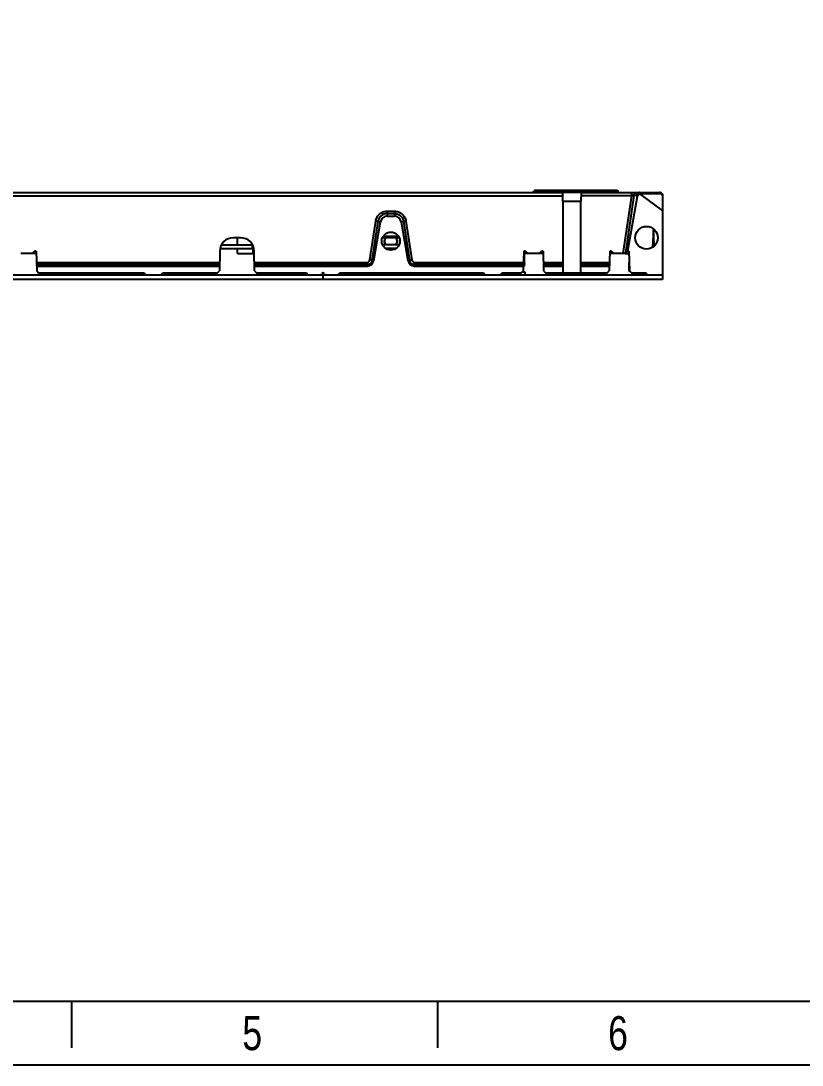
# Model space of a CAD drawing. Header units: millimetres. Extents: x 7531 to 19147, y 2539 to 6525.
# Drawn here: x 8155.1 to 8500.4, y 2539 to 3000.6 of the extents above; entities that cross this region are included whole.
import ezdxf

# ---------------------------------------------------------------- set-up
doc = ezdxf.new("R2010")
doc.units = ezdxf.units.MM
doc.linetypes.add('HIDDEN', pattern=[0.2, 0.1, -0.1])
for name, color, linetype in [('02___PRT_ALL_AXES', 7, 'Continuous'), ('BOARD_CUTOUT_00', 7, 'Continuous'), ('BOARD_OUTLINE_00', 7, 'Continuous'), ('DEFAULT_2', 8, 'HIDDEN')]:
    doc.layers.add(name, color=color, linetype=linetype)
doc.styles.add('CKSTANDARD', font='arial.ttf')
doc.styles.add('Roamns', font='romans.shx')

# ---------------------------------------------------------------- blocks, each defined once
blk = doc.blocks.new('standard template')
for p, q in [((456.3, 5254.1), (37408.8, 5254.1)), ((12589.2, 4851.4), (12589.2, 5254.1)), ((15760.9, 4851.4), (15760.9, 5254.1))]:
    blk.add_line(p, q)
blk.add_lwpolyline([(37962.6, 4700.3), (-97.5, 4700.3), (-97.5, 30879.2), (37962.6, 30879.2)], close=True)
at = {"style": 'CKSTANDARD', "width": 0.75}
for s, p in [('5', (14065.8, 4830.4)), ('6', (17237.4, 4830.4))]:
    blk.add_text(s, height=294.8, dxfattribs=at).set_placement(p)
at = {"style": 'Roamns'}
for tag, p in [('PAGE_NAME', (27466, 7593.7)), ('PROJECT_NAME', (27466, 6883.9)), ('DRAWN_NAME', (27466, 6174.1)), ('VERSION', (34241, 6174.1)), ('SELECT_DATA', (27466, 5464.4)), ('PAGE_NUMBER', (34241, 5464.4))]:
    blk.add_attdef(tag, p, '', height=284.5, dxfattribs=at)

msp = doc.modelspace()

# ---------------------------------------------------------------- linework, layer by layer
at = {"color": 7, "linetype": 'Continuous'}
for p, q in [((7882.72057, 2924.77543), (8394.55257, 2924.77543)), ((8140.94067, 2923.3147), (8394.57874, 2923.3147)), ((8381.60529, 2924.77543), (8381.86029, 2925.32228)), ((8382.5716, 2925.77543), (8381.86029, 2925.32228)), ((8381.86029, 2925.32228), (8419.05498, 2925.32228)), ((8382.57255, 2925.77543), (8418.34272, 2925.77543)), ((8386.5716, 2925.77543), (8386.5716, 2924.77543)), ((8402.68893, 2924.77543), (8394.5842, 2924.77543)), ((8394.63657, 2920.77543), (8394.5842, 2924.77543)), ((8402.68893, 2924.77543), (8402.63657, 2920.77543)), ((8425.14437, 2923.3147), (8402.69439, 2923.3147)), ((8402.72057, 2924.77543), (8437.30376, 2924.77543)), ((8411.55078, 2925.77543), (8411.55078, 2924.77543)), ((8414.02566, 2925.77543), (8414.52863, 2925.32228)), ((8414.70894, 2924.77543), (8414.52863, 2925.32228)), ((8417.1721, 2925.77543), (8417.67507, 2925.32228)), ((8417.85539, 2924.77543), (8417.67507, 2925.32228)), ((8418.34368, 2925.77543), (8419.05498, 2925.32228)), ((8419.30998, 2924.77543), (8419.05498, 2925.32228)), ((8421.32019, 2897.77543), (8425.14437, 2923.3147)), ((8422.42917, 2898.0608), (8426.23231, 2923.45961)), ((8427.55643, 2923.01297), (8423.28269, 2898.77543)), ((8425.14437, 2923.3147), (8425.14437, 2924.77543)), ((8427.27531, 2923.45961), (8426.23231, 2923.45961)), ((8427.55643, 2923.01297), (8427.27531, 2923.45961)), ((8428.95962, 2924.34264), (8429.10236, 2924.33609)), ((8429.10236, 2924.33609), (8438.08627, 2924.33609)), ((8429.65685, 2923.45511), (8429.10236, 2924.33609)), ((8438.63657, 2916.83028), (8429.65685, 2923.45511)), ((8438.08627, 2924.33609), (8438.63657, 2923.63619)), ((8438.48293, 2924.20256), (8438.63657, 2924.00715)), ((8438.63657, 2924.00701), (8438.63657, 2888.27543)), ((8402.63657, 2920.77543), (8394.63657, 2920.77543)), ((8394.63657, 2920.77543), (8394.63657, 2889.07543)), ((8402.63657, 2889.07543), (8402.63657, 2920.77543)), ((8317.03306, 2916.49214), (8320.24008, 2916.49214)), ((8317.03306, 2916.49214), (8317.03306, 2914.27543)), ((8317.03306, 2915.47074), (8320.24008, 2915.47074)), ((8317.03306, 2914.27543), (8320.24008, 2914.27543)), ((8320.24008, 2916.49214), (8320.24008, 2914.27543)), ((8309.406, 2895.00928), (8311.96946, 2912.12902)), ((8310.45054, 2894.86437), (8313.014, 2911.9841)), ((8311.07369, 2894.75449), (8314.07864, 2911.79638)), ((8313.014, 2911.9841), (8314.07864, 2911.79638)), ((8324.25913, 2911.9841), (8323.1945, 2911.79638)), ((8323.1945, 2911.79638), (8326.19944, 2894.75449)), ((8324.25913, 2911.9841), (8326.82259, 2894.86437)), ((8325.30368, 2912.12902), (8327.86714, 2895.00928)), ((8252.24039, 2904.77543), (8249.03275, 2904.77543)), ((8250.8669, 2901.62543), (8250.8669, 2904.77543)), ((8322.33811, 2904.77543), (8314.93503, 2904.77543)), ((8322.05185, 2905.34403), (8315.22128, 2905.34403)), ((8160.13658, 2897.77577), (8161.16275, 2898.77543)), ((8161.88657, 2898.77543), (8161.16275, 2898.77543)), ((8161.88657, 2898.77543), (8162.1144, 2890.07509)), ((8243.03367, 2898.88015), (8242.87998, 2890.07528)), ((8243.16956, 2900.02543), (8257.7569, 2900.02543)), ((8243.76277, 2901.62543), (8257.51037, 2901.62543)), ((8250.8669, 2897.77543), (8250.8669, 2900.02543)), ((8257.43661, 2900.02543), (8257.33653, 2900.02543)), ((8257.43661, 2900.02543), (8257.33653, 2900.02543)), ((8257.3669, 2901.62543), (8257.3669, 2900.02543)), ((8257.7569, 2897.77543), (8257.7569, 2901.11643)), ((8258.39316, 2890.07528), (8258.23947, 2898.88015)), ((8322.27304, 2901.62543), (8315.0001, 2901.62543)), ((8320.96062, 2900.02543), (8316.31251, 2900.02543)), ((8377.38657, 2898.77543), (8377.15874, 2890.07509)), ((8378.11038, 2898.77543), (8377.38657, 2898.77543)), ((8378.11038, 2898.77543), (8379.13656, 2897.77577)), ((8384.13658, 2897.77577), (8385.16275, 2898.77543)), ((8385.88657, 2898.77543), (8385.16275, 2898.77543)), ((8385.88657, 2898.77543), (8386.1144, 2890.07509)), ((8415.38657, 2898.77543), (8415.15874, 2890.07509)), ((8416.11038, 2898.77543), (8415.38657, 2898.77543)), ((8416.11038, 2898.77543), (8417.13656, 2897.77577)), ((8422.13623, 2897.77543), (8423.16275, 2898.77543)), ((8423.88657, 2898.77543), (8423.16275, 2898.77543)), ((8423.88657, 2898.77543), (8424.1144, 2890.07509)), ((8160.13623, 2897.77543), (8155.13691, 2897.77543)), ((8161.63592, 2897.77543), (8160.13657, 2897.77543)), ((8160.43646, 2897.77543), (8160.44422, 2898.07546)), ((8250.8669, 2897.77543), (8258.25875, 2897.77543)), ((8311.07369, 2894.75449), (8310.45054, 2894.86437)), ((8326.19944, 2894.75449), (8326.82259, 2894.86437)), ((8377.30539, 2895.67543), (8377.53657, 2895.67543)), ((8377.62609, 2898.07543), (8377.53657, 2898.07543)), ((8377.53657, 2898.07543), (8377.53657, 2892.17543)), ((8378.92789, 2897.77543), (8377.63708, 2897.77543)), ((8378.82892, 2898.07546), (8378.83667, 2897.77543)), ((8384.13623, 2897.77543), (8379.13691, 2897.77543)), ((8385.63491, 2897.77543), (8384.13657, 2897.77543)), ((8417.13657, 2897.77543), (8415.63825, 2897.77543)), ((8422.13623, 2897.77543), (8417.13691, 2897.77543)), ((8422.13657, 2897.77543), (8423.91275, 2897.77543)), ((8422.77383, 2898.39656), (8422.75907, 2897.77543)), ((8162.01422, 2893.90056), (8242.94675, 2893.90056)), ((8162.04097, 2892.87916), (8242.92892, 2892.87916)), ((8162.05678, 2892.27543), (8242.91838, 2892.27543)), ((8162.1144, 2890.07509), (8163.14057, 2889.07543)), ((8241.86252, 2889.07543), (8242.87998, 2890.07528)), ((8258.32639, 2893.90056), (8308.11927, 2893.90056)), ((8258.34422, 2892.87916), (8308.11927, 2892.87916)), ((8258.35476, 2892.27543), (8308.11927, 2892.27543)), ((8258.39316, 2890.07528), (8259.41061, 2889.07543)), ((8308.11927, 2892.27543), (8308.11927, 2893.90056)), ((8329.15387, 2893.90056), (8377.25892, 2893.90056)), ((8329.15387, 2892.27543), (8329.15387, 2893.90056)), ((8329.15387, 2892.87916), (8377.23217, 2892.87916)), ((8329.15387, 2892.27543), (8377.21636, 2892.27543)), ((8376.13257, 2889.07543), (8377.15874, 2890.07509)), ((8376.83657, 2889.69543), (8377.80657, 2889.69543)), ((8377.20506, 2891.84392), (8377.53657, 2892.17543)), ((8377.53657, 2892.66543), (8377.22657, 2892.66543)), ((8377.25695, 2893.82543), (8377.53657, 2893.82543)), ((8377.53657, 2893.41543), (8377.83657, 2893.41543)), ((8377.53657, 2892.66543), (8377.83657, 2893.21543)), ((8377.80657, 2889.69543), (8377.80657, 2888.37543)), ((8377.83657, 2893.21543), (8377.83657, 2893.41543)), ((8386.01422, 2893.90056), (8394.59219, 2893.90056)), ((8386.04097, 2892.87916), (8394.59985, 2892.87916)), ((8386.05678, 2892.27543), (8394.61039, 2892.27543)), ((8386.1144, 2890.07509), (8387.14057, 2889.07543)), ((8402.66275, 2892.27543), (8415.21636, 2892.27543)), ((8402.67329, 2892.87916), (8415.23217, 2892.87916)), ((8402.68095, 2893.90056), (8415.25892, 2893.90056)), ((8414.13257, 2889.07543), (8415.15874, 2890.07509)), ((8423.76157, 2893.77543), (8423.76157, 2889.97543)), ((8423.76161, 2893.77543), (8424.0175, 2893.77543)), ((8424.2167, 2889.97543), (8423.76161, 2889.97543)), ((8424.1144, 2890.07509), (8425.14057, 2889.07543)), ((8438.63657, 2886.37543), (7838.63657, 2886.37543)), ((8150.64175, 2888.37543), (8210.28657, 2888.37543)), ((8209.58657, 2889.07543), (8163.14057, 2889.07543)), ((8199.46657, 2888.37543), (8199.46657, 2889.07543)), ((8201.80657, 2888.47543), (8201.70657, 2888.37543)), ((8202.26657, 2888.67543), (8201.80657, 2888.67543)), ((8201.80657, 2888.67543), (8201.80657, 2888.47543)), ((8201.91657, 2888.67543), (8201.91657, 2888.37543)), ((8202.15657, 2888.62543), (8201.91657, 2888.62543)), ((8202.15657, 2888.37543), (8202.15657, 2888.67543)), ((8202.26657, 2888.47543), (8202.26657, 2888.67543)), ((8202.36657, 2888.37543), (8202.26657, 2888.47543)), ((8202.60657, 2888.47543), (8202.50657, 2888.37543)), ((8203.06657, 2888.67543), (8202.60657, 2888.67543)), ((8202.60657, 2888.67543), (8202.60657, 2888.47543)), ((8202.71657, 2888.67543), (8202.71657, 2888.37543)), ((8202.95657, 2888.62543), (8202.71657, 2888.62543)), ((8202.95657, 2888.37543), (8202.95657, 2888.67543)), ((8203.06657, 2888.47543), (8203.06657, 2888.67543)), ((8203.16657, 2888.37543), (8203.06657, 2888.47543)), ((8203.40657, 2888.47543), (8203.30657, 2888.37543)), ((8203.86657, 2888.67543), (8203.40657, 2888.67543)), ((8203.40657, 2888.67543), (8203.40657, 2888.47543)), ((8203.51657, 2888.67543), (8203.51657, 2888.37543)), ((8203.75657, 2888.62543), (8203.51657, 2888.62543)), ((8203.75657, 2888.37543), (8203.75657, 2888.67543)), ((8203.86657, 2888.47543), (8203.86657, 2888.67543)), ((8203.96657, 2888.37543), (8203.86657, 2888.47543)), ((8204.20657, 2888.47543), (8204.10657, 2888.37543)), ((8204.66657, 2888.67543), (8204.20657, 2888.67543)), ((8204.20657, 2888.67543), (8204.20657, 2888.47543)), ((8204.31657, 2888.67543), (8204.31657, 2888.37543)), ((8204.55657, 2888.62543), (8204.31657, 2888.62543)), ((8204.55657, 2888.37543), (8204.55657, 2888.67543)), ((8204.66657, 2888.47543), (8204.66657, 2888.67543)), ((8204.76657, 2888.37543), (8204.66657, 2888.47543)), ((8205.00657, 2888.47543), (8204.90657, 2888.37543)), ((8205.46657, 2888.67543), (8205.00657, 2888.67543)), ((8205.00657, 2888.67543), (8205.00657, 2888.47543)), ((8205.11657, 2888.67543), (8205.11657, 2888.37543)), ((8205.35657, 2888.62543), (8205.11657, 2888.62543)), ((8205.35657, 2888.37543), (8205.35657, 2888.67543)), ((8205.46657, 2888.47543), (8205.46657, 2888.67543)), ((8205.56657, 2888.37543), (8205.46657, 2888.47543)), ((8205.80657, 2888.47543), (8205.70657, 2888.37543)), ((8206.26657, 2888.67543), (8205.80657, 2888.67543)), ((8205.80657, 2888.67543), (8205.80657, 2888.47543)), ((8205.91657, 2888.67543), (8205.91657, 2888.37543)), ((8206.15657, 2888.62543), (8205.91657, 2888.62543)), ((8206.15657, 2888.37543), (8206.15657, 2888.67543)), ((8206.26657, 2888.47543), (8206.26657, 2888.67543)), ((8206.36657, 2888.37543), (8206.26657, 2888.47543)), ((8206.60657, 2888.47543), (8206.50657, 2888.37543)), ((8207.06657, 2888.67543), (8206.60657, 2888.67543)), ((8206.60657, 2888.67543), (8206.60657, 2888.47543)), ((8206.71657, 2888.67543), (8206.71657, 2888.37543)), ((8206.95657, 2888.62543), (8206.71657, 2888.62543)), ((8206.95657, 2888.37543), (8206.95657, 2888.67543)), ((8207.06657, 2888.47543), (8207.06657, 2888.67543)), ((8207.16657, 2888.37543), (8207.06657, 2888.47543)), ((8207.40657, 2888.47543), (8207.30657, 2888.37543)), ((8207.86657, 2888.67543), (8207.40657, 2888.67543)), ((8207.40657, 2888.67543), (8207.40657, 2888.47543)), ((8207.51657, 2888.67543), (8207.51657, 2888.37543)), ((8207.75657, 2888.62543), (8207.51657, 2888.62543)), ((8207.63657, 2888.37543), (8207.63657, 2888.27543)), ((8219.63657, 2888.27543), (8207.63657, 2888.27543)), ((8207.75657, 2888.37543), (8207.75657, 2888.67543)), ((8207.86657, 2888.47543), (8207.86657, 2888.67543)), ((8207.96657, 2888.37543), (8207.86657, 2888.47543)), ((8208.20657, 2888.47543), (8208.10657, 2888.37543)), ((8208.66657, 2888.67543), (8208.20657, 2888.67543)), ((8208.20657, 2888.67543), (8208.20657, 2888.47543)), ((8208.31657, 2888.67543), (8208.31657, 2888.37543)), ((8208.55657, 2888.62543), (8208.31657, 2888.62543)), ((8208.55657, 2888.37543), (8208.55657, 2888.67543)), ((8208.66657, 2888.47543), (8208.66657, 2888.67543)), ((8208.76657, 2888.37543), (8208.66657, 2888.47543)), ((8209.00657, 2888.47543), (8208.90657, 2888.37543)), ((8209.46657, 2888.67543), (8209.00657, 2888.67543)), ((8209.00657, 2888.67543), (8209.00657, 2888.47543)), ((8209.11657, 2888.67543), (8209.11657, 2888.37543)), ((8209.35657, 2888.62543), (8209.11657, 2888.62543)), ((8209.35657, 2888.37543), (8209.35657, 2888.67543)), ((8209.46657, 2888.47543), (8209.46657, 2888.67543)), ((8209.56657, 2888.37543), (8209.46657, 2888.47543)), ((8210.38657, 2888.27543), (8209.58657, 2889.07543)), ((8209.63657, 2888.37543), (8209.63657, 2888.27543)), ((8216.88657, 2888.27543), (8217.68657, 2889.07543)), ((8216.98657, 2888.37543), (8276.63139, 2888.37543)), ((8217.63657, 2888.37543), (8217.63657, 2888.27543)), ((8241.86252, 2889.07543), (8217.68657, 2889.07543)), ((8217.80657, 2888.47543), (8217.70657, 2888.37543)), ((8218.26657, 2888.67543), (8217.80657, 2888.67543)), ((8217.80657, 2888.67543), (8217.80657, 2888.47543)), ((8217.91657, 2888.67543), (8217.91657, 2888.37543)), ((8218.15657, 2888.62543), (8217.91657, 2888.62543)), ((8218.15657, 2888.37543), (8218.15657, 2888.67543)), ((8218.26657, 2888.47543), (8218.26657, 2888.67543)), ((8218.36657, 2888.37543), (8218.26657, 2888.47543)), ((8218.60657, 2888.47543), (8218.50657, 2888.37543)), ((8219.06657, 2888.67543), (8218.60657, 2888.67543)), ((8218.60657, 2888.67543), (8218.60657, 2888.47543)), ((8218.71657, 2888.67543), (8218.71657, 2888.37543)), ((8218.95657, 2888.62543), (8218.71657, 2888.62543)), ((8218.95657, 2888.37543), (8218.95657, 2888.67543)), ((8219.06657, 2888.47543), (8219.06657, 2888.67543)), ((8219.16657, 2888.37543), (8219.06657, 2888.47543)), ((8219.40657, 2888.47543), (8219.30657, 2888.37543)), ((8219.86657, 2888.67543), (8219.40657, 2888.67543)), ((8219.40657, 2888.67543), (8219.40657, 2888.47543)), ((8219.51657, 2888.67543), (8219.51657, 2888.37543)), ((8219.75657, 2888.62543), (8219.51657, 2888.62543)), ((8219.63657, 2888.37543), (8219.63657, 2888.27543)), ((8219.75657, 2888.37543), (8219.75657, 2888.67543)), ((8219.86657, 2888.47543), (8219.86657, 2888.67543)), ((8219.96657, 2888.37543), (8219.86657, 2888.47543)), ((8220.20657, 2888.47543), (8220.10657, 2888.37543)), ((8220.66657, 2888.67543), (8220.20657, 2888.67543)), ((8220.20657, 2888.67543), (8220.20657, 2888.47543)), ((8220.31657, 2888.67543), (8220.31657, 2888.37543)), ((8220.55657, 2888.62543), (8220.31657, 2888.62543)), ((8220.55657, 2888.37543), (8220.55657, 2888.67543)), ((8220.66657, 2888.47543), (8220.66657, 2888.67543)), ((8220.76657, 2888.37543), (8220.66657, 2888.47543)), ((8221.00657, 2888.47543), (8220.90657, 2888.37543)), ((8221.46657, 2888.67543), (8221.00657, 2888.67543)), ((8221.00657, 2888.67543), (8221.00657, 2888.47543)), ((8221.11657, 2888.67543), (8221.11657, 2888.37543)), ((8221.35657, 2888.62543), (8221.11657, 2888.62543)), ((8221.35657, 2888.37543), (8221.35657, 2888.67543)), ((8221.46657, 2888.47543), (8221.46657, 2888.67543)), ((8221.56657, 2888.37543), (8221.46657, 2888.47543)), ((8221.80657, 2888.47543), (8221.70657, 2888.37543)), ((8222.26657, 2888.67543), (8221.80657, 2888.67543)), ((8221.80657, 2888.67543), (8221.80657, 2888.47543)), ((8221.91657, 2888.67543), (8221.91657, 2888.37543)), ((8222.15657, 2888.62543), (8221.91657, 2888.62543)), ((8222.15657, 2888.37543), (8222.15657, 2888.67543)), ((8222.26657, 2888.47543), (8222.26657, 2888.67543)), ((8222.36657, 2888.37543), (8222.26657, 2888.47543)), ((8222.60657, 2888.47543), (8222.50657, 2888.37543)), ((8223.06657, 2888.67543), (8222.60657, 2888.67543)), ((8222.60657, 2888.67543), (8222.60657, 2888.47543)), ((8222.71657, 2888.67543), (8222.71657, 2888.37543)), ((8222.95657, 2888.62543), (8222.71657, 2888.62543)), ((8222.95657, 2888.37543), (8222.95657, 2888.67543)), ((8223.06657, 2888.47543), (8223.06657, 2888.67543)), ((8223.16657, 2888.37543), (8223.06657, 2888.47543)), ((8223.40657, 2888.47543), (8223.30657, 2888.37543)), ((8223.86657, 2888.67543), (8223.40657, 2888.67543)), ((8223.40657, 2888.67543), (8223.40657, 2888.47543)), ((8223.51657, 2888.67543), (8223.51657, 2888.37543)), ((8223.75657, 2888.62543), (8223.51657, 2888.62543)), ((8223.75657, 2888.37543), (8223.75657, 2888.67543)), ((8223.86657, 2888.47543), (8223.86657, 2888.67543)), ((8223.96657, 2888.37543), (8223.86657, 2888.47543)), ((8224.20657, 2888.47543), (8224.10657, 2888.37543)), ((8224.66657, 2888.67543), (8224.20657, 2888.67543)), ((8224.20657, 2888.67543), (8224.20657, 2888.47543)), ((8224.31657, 2888.67543), (8224.31657, 2888.37543)), ((8224.55657, 2888.62543), (8224.31657, 2888.62543)), ((8224.55657, 2888.37543), (8224.55657, 2888.67543)), ((8224.66657, 2888.47543), (8224.66657, 2888.67543)), ((8224.76657, 2888.37543), (8224.66657, 2888.47543)), ((8225.00657, 2888.47543), (8224.90657, 2888.37543)), ((8225.46657, 2888.67543), (8225.00657, 2888.67543)), ((8225.00657, 2888.67543), (8225.00657, 2888.47543)), ((8225.11657, 2888.67543), (8225.11657, 2888.37543)), ((8225.35657, 2888.62543), (8225.11657, 2888.62543)), ((8225.35657, 2888.37543), (8225.35657, 2888.67543)), ((8225.46657, 2888.47543), (8225.46657, 2888.67543)), ((8225.56657, 2888.37543), (8225.46657, 2888.47543)), ((8227.80657, 2889.07543), (8227.80657, 2888.37543)), ((8281.33657, 2889.07543), (8259.41061, 2889.07543)), ((8282.13657, 2888.27543), (8281.33657, 2889.07543)), ((8295.13657, 2888.27543), (8295.93657, 2889.07543)), ((8359.58657, 2889.07543), (8295.93657, 2889.07543)), ((8300.64175, 2888.37543), (8360.28657, 2888.37543)), ((8349.46657, 2888.37543), (8349.46657, 2889.07543)), ((8351.80657, 2888.47543), (8351.70657, 2888.37543)), ((8352.26657, 2888.67543), (8351.80657, 2888.67543)), ((8351.80657, 2888.67543), (8351.80657, 2888.47543)), ((8351.91657, 2888.67543), (8351.91657, 2888.37543)), ((8352.15657, 2888.62543), (8351.91657, 2888.62543)), ((8352.15657, 2888.37543), (8352.15657, 2888.67543)), ((8352.26657, 2888.47543), (8352.26657, 2888.67543)), ((8352.36657, 2888.37543), (8352.26657, 2888.47543)), ((8352.60657, 2888.47543), (8352.50657, 2888.37543)), ((8353.06657, 2888.67543), (8352.60657, 2888.67543)), ((8352.60657, 2888.67543), (8352.60657, 2888.47543)), ((8352.71657, 2888.67543), (8352.71657, 2888.37543)), ((8352.95657, 2888.62543), (8352.71657, 2888.62543)), ((8352.95657, 2888.37543), (8352.95657, 2888.67543)), ((8353.06657, 2888.47543), (8353.06657, 2888.67543)), ((8353.16657, 2888.37543), (8353.06657, 2888.47543)), ((8353.40657, 2888.47543), (8353.30657, 2888.37543)), ((8353.86657, 2888.67543), (8353.40657, 2888.67543)), ((8353.40657, 2888.67543), (8353.40657, 2888.47543)), ((8353.51657, 2888.67543), (8353.51657, 2888.37543)), ((8353.75657, 2888.62543), (8353.51657, 2888.62543)), ((8353.75657, 2888.37543), (8353.75657, 2888.67543)), ((8353.86657, 2888.47543), (8353.86657, 2888.67543)), ((8353.96657, 2888.37543), (8353.86657, 2888.47543)), ((8354.20657, 2888.47543), (8354.10657, 2888.37543)), ((8354.66657, 2888.67543), (8354.20657, 2888.67543)), ((8354.20657, 2888.67543), (8354.20657, 2888.47543)), ((8354.31657, 2888.67543), (8354.31657, 2888.37543)), ((8354.55657, 2888.62543), (8354.31657, 2888.62543)), ((8354.55657, 2888.37543), (8354.55657, 2888.67543)), ((8354.66657, 2888.47543), (8354.66657, 2888.67543)), ((8354.76657, 2888.37543), (8354.66657, 2888.47543)), ((8355.00657, 2888.47543), (8354.90657, 2888.37543)), ((8355.46657, 2888.67543), (8355.00657, 2888.67543)), ((8355.00657, 2888.67543), (8355.00657, 2888.47543)), ((8355.11657, 2888.67543), (8355.11657, 2888.37543)), ((8355.35657, 2888.62543), (8355.11657, 2888.62543)), ((8355.35657, 2888.37543), (8355.35657, 2888.67543)), ((8355.46657, 2888.47543), (8355.46657, 2888.67543)), ((8355.56657, 2888.37543), (8355.46657, 2888.47543)), ((8355.80657, 2888.47543), (8355.70657, 2888.37543)), ((8356.26657, 2888.67543), (8355.80657, 2888.67543)), ((8355.80657, 2888.67543), (8355.80657, 2888.47543)), ((8355.91657, 2888.67543), (8355.91657, 2888.37543)), ((8356.15657, 2888.62543), (8355.91657, 2888.62543)), ((8356.15657, 2888.37543), (8356.15657, 2888.67543)), ((8356.26657, 2888.47543), (8356.26657, 2888.67543)), ((8356.36657, 2888.37543), (8356.26657, 2888.47543)), ((8356.60657, 2888.47543), (8356.50657, 2888.37543)), ((8357.06657, 2888.67543), (8356.60657, 2888.67543)), ((8356.60657, 2888.67543), (8356.60657, 2888.47543)), ((8356.71657, 2888.67543), (8356.71657, 2888.37543)), ((8356.95657, 2888.62543), (8356.71657, 2888.62543)), ((8356.95657, 2888.37543), (8356.95657, 2888.67543)), ((8357.06657, 2888.47543), (8357.06657, 2888.67543)), ((8357.16657, 2888.37543), (8357.06657, 2888.47543)), ((8357.40657, 2888.47543), (8357.30657, 2888.37543)), ((8357.86657, 2888.67543), (8357.40657, 2888.67543)), ((8357.40657, 2888.67543), (8357.40657, 2888.47543)), ((8357.51657, 2888.67543), (8357.51657, 2888.37543)), ((8357.75657, 2888.62543), (8357.51657, 2888.62543)), ((8357.63657, 2888.37543), (8357.63657, 2888.27543)), ((8369.63657, 2888.27543), (8357.63657, 2888.27543)), ((8357.75657, 2888.37543), (8357.75657, 2888.67543)), ((8357.86657, 2888.47543), (8357.86657, 2888.67543)), ((8357.96657, 2888.37543), (8357.86657, 2888.47543)), ((8358.20657, 2888.47543), (8358.10657, 2888.37543)), ((8358.66657, 2888.67543), (8358.20657, 2888.67543)), ((8358.20657, 2888.67543), (8358.20657, 2888.47543)), ((8358.31657, 2888.67543), (8358.31657, 2888.37543)), ((8358.55657, 2888.62543), (8358.31657, 2888.62543)), ((8358.55657, 2888.37543), (8358.55657, 2888.67543)), ((8358.66657, 2888.47543), (8358.66657, 2888.67543)), ((8358.76657, 2888.37543), (8358.66657, 2888.47543)), ((8359.00657, 2888.47543), (8358.90657, 2888.37543)), ((8359.46657, 2888.67543), (8359.00657, 2888.67543)), ((8359.00657, 2888.67543), (8359.00657, 2888.47543)), ((8359.11657, 2888.67543), (8359.11657, 2888.37543)), ((8359.35657, 2888.62543), (8359.11657, 2888.62543)), ((8359.35657, 2888.37543), (8359.35657, 2888.67543)), ((8359.46657, 2888.47543), (8359.46657, 2888.67543)), ((8359.56657, 2888.37543), (8359.46657, 2888.47543)), ((8360.38657, 2888.27543), (8359.58657, 2889.07543)), ((8359.63657, 2888.37543), (8359.63657, 2888.27543)), ((8366.88657, 2888.27543), (8367.68657, 2889.07543)), ((8366.98657, 2888.37543), (8426.63139, 2888.37543)), ((8367.63657, 2888.37543), (8367.63657, 2888.27543)), ((8376.13257, 2889.07543), (8367.68657, 2889.07543)), ((8367.80657, 2888.47543), (8367.70657, 2888.37543)), ((8368.26657, 2888.67543), (8367.80657, 2888.67543)), ((8367.80657, 2888.67543), (8367.80657, 2888.47543)), ((8367.91657, 2888.67543), (8367.91657, 2888.37543)), ((8368.15657, 2888.62543), (8367.91657, 2888.62543)), ((8368.15657, 2888.37543), (8368.15657, 2888.67543)), ((8368.26657, 2888.47543), (8368.26657, 2888.67543)), ((8368.36657, 2888.37543), (8368.26657, 2888.47543)), ((8368.60657, 2888.47543), (8368.50657, 2888.37543)), ((8369.06657, 2888.67543), (8368.60657, 2888.67543)), ((8368.60657, 2888.67543), (8368.60657, 2888.47543)), ((8368.71657, 2888.67543), (8368.71657, 2888.37543)), ((8368.95657, 2888.62543), (8368.71657, 2888.62543)), ((8368.95657, 2888.37543), (8368.95657, 2888.67543)), ((8369.06657, 2888.47543), (8369.06657, 2888.67543)), ((8369.16657, 2888.37543), (8369.06657, 2888.47543)), ((8369.40657, 2888.47543), (8369.30657, 2888.37543)), ((8369.86657, 2888.67543), (8369.40657, 2888.67543)), ((8369.40657, 2888.67543), (8369.40657, 2888.47543)), ((8369.51657, 2888.67543), (8369.51657, 2888.37543)), ((8369.75657, 2888.62543), (8369.51657, 2888.62543)), ((8369.63657, 2888.37543), (8369.63657, 2888.27543)), ((8369.75657, 2888.37543), (8369.75657, 2888.67543)), ((8369.86657, 2888.47543), (8369.86657, 2888.67543)), ((8369.96657, 2888.37543), (8369.86657, 2888.47543)), ((8370.20657, 2888.47543), (8370.10657, 2888.37543)), ((8370.66657, 2888.67543), (8370.20657, 2888.67543)), ((8370.20657, 2888.67543), (8370.20657, 2888.47543)), ((8370.31657, 2888.67543), (8370.31657, 2888.37543)), ((8370.55657, 2888.62543), (8370.31657, 2888.62543)), ((8370.55657, 2888.37543), (8370.55657, 2888.67543)), ((8370.66657, 2888.47543), (8370.66657, 2888.67543)), ((8370.76657, 2888.37543), (8370.66657, 2888.47543)), ((8371.00657, 2888.47543), (8370.90657, 2888.37543)), ((8371.46657, 2888.67543), (8371.00657, 2888.67543)), ((8371.00657, 2888.67543), (8371.00657, 2888.47543)), ((8371.11657, 2888.67543), (8371.11657, 2888.37543)), ((8371.35657, 2888.62543), (8371.11657, 2888.62543)), ((8371.35657, 2888.37543), (8371.35657, 2888.67543)), ((8371.46657, 2888.47543), (8371.46657, 2888.67543)), ((8371.56657, 2888.37543), (8371.46657, 2888.47543)), ((8371.80657, 2888.47543), (8371.70657, 2888.37543)), ((8372.26657, 2888.67543), (8371.80657, 2888.67543)), ((8371.80657, 2888.67543), (8371.80657, 2888.47543)), ((8371.91657, 2888.67543), (8371.91657, 2888.37543)), ((8372.15657, 2888.62543), (8371.91657, 2888.62543)), ((8372.15657, 2888.37543), (8372.15657, 2888.67543)), ((8372.26657, 2888.47543), (8372.26657, 2888.67543)), ((8372.36657, 2888.37543), (8372.26657, 2888.47543)), ((8372.60657, 2888.47543), (8372.50657, 2888.37543)), ((8373.06657, 2888.67543), (8372.60657, 2888.67543)), ((8372.60657, 2888.67543), (8372.60657, 2888.47543)), ((8372.71657, 2888.67543), (8372.71657, 2888.37543)), ((8372.95657, 2888.62543), (8372.71657, 2888.62543)), ((8372.95657, 2888.37543), (8372.95657, 2888.67543)), ((8373.06657, 2888.47543), (8373.06657, 2888.67543)), ((8373.16657, 2888.37543), (8373.06657, 2888.47543)), ((8373.40657, 2888.47543), (8373.30657, 2888.37543)), ((8373.86657, 2888.67543), (8373.40657, 2888.67543)), ((8373.40657, 2888.67543), (8373.40657, 2888.47543)), ((8373.51657, 2888.67543), (8373.51657, 2888.37543)), ((8373.75657, 2888.62543), (8373.51657, 2888.62543)), ((8373.75657, 2888.37543), (8373.75657, 2888.67543)), ((8373.86657, 2888.47543), (8373.86657, 2888.67543)), ((8373.96657, 2888.37543), (8373.86657, 2888.47543)), ((8374.20657, 2888.47543), (8374.10657, 2888.37543)), ((8374.66657, 2888.67543), (8374.20657, 2888.67543)), ((8374.20657, 2888.67543), (8374.20657, 2888.47543)), ((8374.31657, 2888.67543), (8374.31657, 2888.37543)), ((8374.55657, 2888.62543), (8374.31657, 2888.62543)), ((8374.55657, 2888.37543), (8374.55657, 2888.67543)), ((8374.66657, 2888.47543), (8374.66657, 2888.67543)), ((8374.76657, 2888.37543), (8374.66657, 2888.47543)), ((8375.00657, 2888.47543), (8374.90657, 2888.37543)), ((8375.46657, 2888.67543), (8375.00657, 2888.67543)), ((8375.00657, 2888.67543), (8375.00657, 2888.47543)), ((8375.11657, 2888.67543), (8375.11657, 2888.37543)), ((8375.35657, 2888.62543), (8375.11657, 2888.62543)), ((8375.35657, 2888.37543), (8375.35657, 2888.67543)), ((8375.46657, 2888.47543), (8375.46657, 2888.67543)), ((8375.56657, 2888.37543), (8375.46657, 2888.47543)), ((8394.61039, 2889.07543), (8387.14057, 2889.07543)), ((8402.63657, 2889.07543), (8394.63657, 2889.07543)), ((8414.13257, 2889.07543), (8402.66275, 2889.07543)), ((8431.33657, 2889.07543), (8425.14057, 2889.07543)), ((8432.13657, 2888.27543), (8431.33657, 2889.07543)), ((8438.63657, 2888.27543), (8432.13657, 2888.27543))]:
    msp.add_line(p, q, dxfattribs=at)
for centre, radius, start, end in [((8437.30376, 2923.27543), 1.5, 38.1146027, 90), ((8317.03365, 2911.41041), 4.06036, 90.0083133, 171.8775635), ((8317.03306, 2911.27543), 3, 90, 170), ((8320.24008, 2911.27543), 3, 10, 90), ((8249.03275, 2898.77543), 6, 90, 179), ((8252.24039, 2898.77543), 6, 1, 90), ((8318.63657, 2903.27543), 2.75, 146.8481003, 217.5526892), ((8318.63657, 2903.27543), 2.75, 322.4472278, 33.1518987), ((8308.11927, 2895.27543), 3, 270, 350), ((8329.15387, 2895.27543), 3, 190, 270)]:
    msp.add_arc(centre, radius, start, end, dxfattribs=at)
msp.add_ellipse((8429.4423, 2921.49207), major_axis=(-1.4332, 2.2771), ratio=0.557499819, start_param=-0.958200177, end_param=0.551472045, dxfattribs=at)
for points, knots in [([(8426.23231, 2923.45961), (8426.1537, 2923.45035), (8425.79065, 2923.40502), (8425.42823, 2923.35489), (8425.14437, 2923.31468)], [0, 0, 0, 0, 0.216369318, 1, 1, 1, 1]), ([(8426.23231, 2923.45961), (8426.24751, 2923.6346), (8426.31905, 2923.96888), (8426.54601, 2924.40019), (8426.87483, 2924.69866), (8427.1486, 2924.77543), (8427.27686, 2924.77543)], [0, 0, 0, 0, 0.288724522, 0.55466149, 0.789164618, 1, 1, 1, 1]), ([(8427.27531, 2923.45961), (8427.28721, 2923.59676), (8427.37249, 2924.07142), (8427.67254, 2924.55004), (8427.98883, 2924.69882)], [0, 0, 0, 0, 0.28256198, 1, 1, 1, 1]), ([(8427.27531, 2923.45961), (8427.48517, 2923.71985), (8428.0086, 2924.12647), (8428.64699, 2924.33882), (8428.95962, 2924.34264)], [0, 0, 0, 0, 0.516736837, 1, 1, 1, 1]), ([(8429.10236, 2924.33609), (8429.0065, 2924.46602), (8428.77732, 2924.68662), (8428.46606, 2924.77543), (8428.31985, 2924.77543)], [0, 0, 0, 0, 0.524795286, 1, 1, 1, 1]), ([(8437.30376, 2924.77543), (8437.44997, 2924.77543), (8437.76122, 2924.68662), (8437.99041, 2924.46602), (8438.08627, 2924.33609)], [0, 0, 0, 0, 0.475204717, 1, 1, 1, 1]), ([(8438.48302, 2924.20263), (8438.46936, 2924.21997), (8438.40108, 2924.28845), (8438.30368, 2924.32057), (8438.23069, 2924.33087)], [0, 0, 0, 0, 0.230468566, 1, 1, 1, 1]), ([(8311.96946, 2912.12902), (8312.05902, 2912.7267), (8312.45516, 2913.89998), (8313.62195, 2915.33417), (8315.21243, 2916.27441), (8316.42989, 2916.49213), (8317.03306, 2916.49214)], [0, 0, 0, 0, 0.250278346, 0.50030684, 0.750212128, 1, 1, 1, 1]), ([(8320.24008, 2916.49214), (8320.84462, 2916.49207), (8322.0639, 2916.27369), (8323.65471, 2915.33112), (8324.81916, 2913.89693), (8325.21438, 2912.72536), (8325.30368, 2912.12902)], [0, 0, 0, 0, 0.250354988, 0.500411521, 0.750286304, 1, 1, 1, 1]), ([(8320.24008, 2915.47074), (8320.72173, 2915.47069), (8321.69321, 2915.29585), (8322.95887, 2914.54153), (8323.88182, 2913.3949), (8324.19119, 2912.45959), (8324.25913, 2911.9841)], [0, 0, 0, 0, 0.2503804, 0.500447223, 0.75031269, 1, 1, 1, 1]), ([(8313.014, 2911.9841), (8312.93922, 2911.99333), (8312.59058, 2912.03826), (8312.24259, 2912.08815), (8311.96946, 2912.12902)], [0, 0, 0, 0, 0.214360313, 1, 1, 1, 1]), ([(8324.25913, 2911.9841), (8324.33392, 2911.99333), (8324.68256, 2912.03826), (8325.03055, 2912.08815), (8325.30368, 2912.12902)], [0, 0, 0, 0, 0.214360333, 1, 1, 1, 1]), ([(8308.11927, 2893.90056), (8308.42127, 2893.90056), (8309.04574, 2894.12647), (8309.36128, 2894.71067), (8309.406, 2895.00928)], [0, 0, 0, 0, 0.500049366, 1, 1, 1, 1]), ([(8308.11927, 2892.87916), (8308.66308, 2892.87916), (8309.78702, 2893.28222), (8310.36377, 2894.32755), (8310.45054, 2894.86437)], [0, 0, 0, 0, 0.500014743, 1, 1, 1, 1]), ([(8310.45054, 2894.86437), (8310.37576, 2894.87359), (8310.02712, 2894.91852), (8309.67913, 2894.96841), (8309.406, 2895.00928)], [0, 0, 0, 0, 0.214360333, 1, 1, 1, 1]), ([(8326.82259, 2894.86437), (8326.89738, 2894.87359), (8327.24602, 2894.91852), (8327.59401, 2894.96841), (8327.86714, 2895.00928)], [0, 0, 0, 0, 0.214360333, 1, 1, 1, 1]), ([(8326.82259, 2894.86437), (8326.90937, 2894.32754), (8327.48613, 2893.28221), (8328.61007, 2892.87916), (8329.15387, 2892.87916)], [0, 0, 0, 0, 0.499998043, 1, 1, 1, 1]), ([(8327.86714, 2895.00928), (8327.91186, 2894.71066), (8328.22741, 2894.12646), (8328.85187, 2893.90056), (8329.15387, 2893.90056)], [0, 0, 0, 0, 0.499963911, 1, 1, 1, 1])]:
    msp.add_open_spline(points, degree=3, knots=knots, dxfattribs=at)
for points in [[(8427.98883, 2924.69882), (8428.09131, 2924.74703), (8428.20659, 2924.77543), (8428.31985, 2924.77543)], [(8438.23069, 2924.33087), (8438.18299, 2924.3376), (8438.13437, 2924.33876), (8438.08627, 2924.33609)]]:
    msp.add_open_spline(points, degree=3, dxfattribs=at)
at = {"layer": '02___PRT_ALL_AXES', "color": 7, "linetype": 'Continuous'}
for p, q in [((8434.66697, 2908.75245), (8434.26036, 2900.51918)), ((8161.67175, 2898.78293), (8161.63657, 2897.77543)), ((8377.60227, 2898.75769), (8377.63657, 2897.77543)), ((8385.67175, 2898.78293), (8385.63657, 2897.77543)), ((8415.60227, 2898.75769), (8415.63657, 2897.77543)), ((8209.63657, 2889.02543), (8209.63657, 2888.37543)), ((8217.63657, 2889.02543), (8217.63657, 2888.37543)), ((8275.26157, 2888.37543), (8275.26157, 2889.07543)), ((8282.03657, 2888.37543), (8276.63139, 2888.37543)), ((8276.63139, 2888.37543), (8276.63139, 2888.27543)), ((8300.64175, 2888.27543), (8276.63139, 2888.27543)), ((8278.13139, 2888.37543), (8278.13139, 2888.27543)), ((8287.98496, 2888.27543), (8288.15361, 2888.90484)), ((8289.28818, 2888.37543), (8287.98496, 2888.37543)), ((8288.63657, 2888.37543), (8288.63657, 2886.37543)), ((8289.11953, 2888.90484), (8289.28818, 2888.27543)), ((8300.64175, 2888.37543), (8295.23657, 2888.37543)), ((8299.14175, 2888.37543), (8299.14175, 2888.27543)), ((8300.64175, 2888.37543), (8300.64175, 2888.27543)), ((8302.01157, 2888.37543), (8302.01157, 2889.07543)), ((8359.63657, 2889.02543), (8359.63657, 2888.37543)), ((8367.63657, 2889.02543), (8367.63657, 2888.37543)), ((8425.26157, 2888.37543), (8425.26157, 2889.07543)), ((8432.03657, 2888.37543), (8426.63139, 2888.37543)), ((8426.63139, 2888.37543), (8426.63139, 2888.27543)), ((8438.63657, 2888.27543), (8426.63139, 2888.27543)), ((8428.13139, 2888.37543), (8428.13139, 2888.27543)), ((8438.63657, 2888.27543), (8438.63657, 2886.37543))]:
    msp.add_line(p, q, dxfattribs=at)
for centre, radius in [((8431.63657, 2904.77543), 5), ((8318.63657, 2903.27543), 4)]:
    msp.add_circle(centre, radius, dxfattribs=at)
for centre, radius, start, end in [((4652.81588, 2773.66015), 3784.34302, 1.92964356, 2.04474085), ((8288.63657, 2888.77543), 0.5, 15, 165)]:
    msp.add_arc(centre, radius, start, end, dxfattribs=at)
at = {"layer": 'BOARD_CUTOUT_00', "color": 3, "linetype": 'Continuous', "const_width": 0.05592}
msp.add_lwpolyline([(8257.38657, 2900.02543), (8258.10358, 2900.02543)], dxfattribs=at)
at = {"layer": 'BOARD_OUTLINE_00', "color": 3, "linetype": 'Continuous', "const_width": 0.05592}
for points in [[(8243.16956, 2900.02543), (8258.10358, 2900.02543)], [(8316.31251, 2900.02543), (8320.96062, 2900.02543)]]:
    msp.add_lwpolyline(points, dxfattribs=at)
at = {"layer": 'DEFAULT_2', "color": 8, "linetype": 'HIDDEN'}
for start_param, end_param in [(2.617867246, 3.724006126), (5.700771835, 6.806910715)]:
    msp.add_ellipse((8318.63657, 2903.27543), major_axis=(3, 0), ratio=1, start_param=start_param, end_param=end_param, dxfattribs=at)

# ---------------------------------------------------------------- block references
at = {"transparency": 33554595, "xscale": 0.05097615323888361, "yscale": 0.05097615323888361, "zscale": 0.05097615323888361}
msp.add_blockref('standard template', (7535.97138, 2299.44029), dxfattribs=at)

doc.saveas('drawing.dxf')
